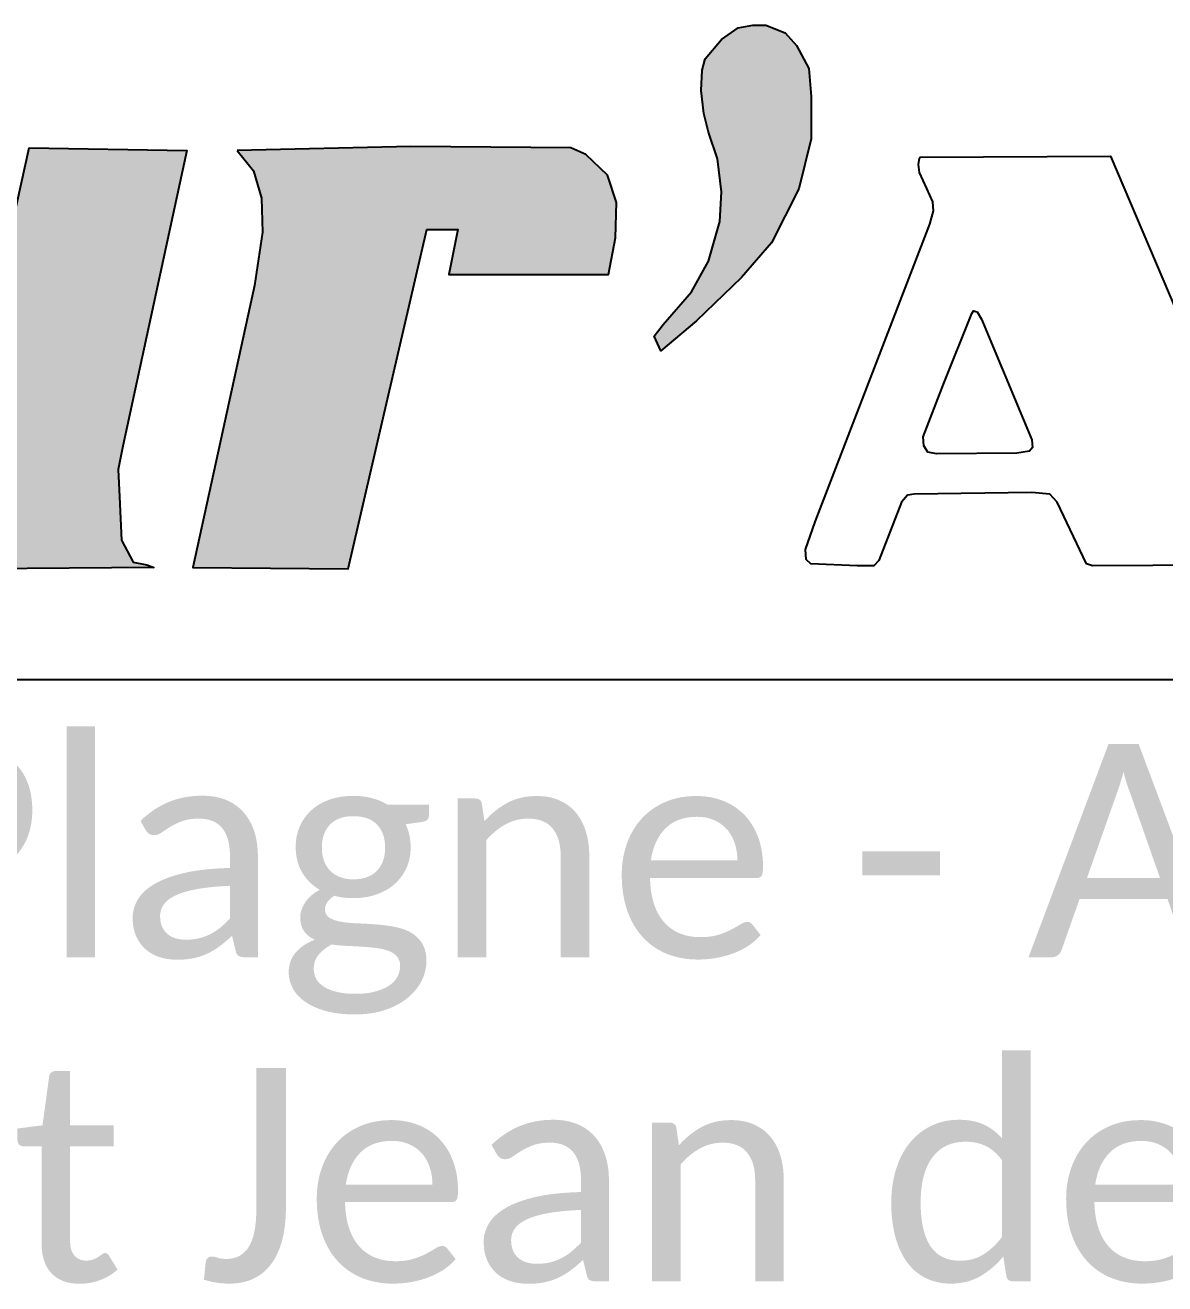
# Paper-space layout 'Layout1' of a CAD drawing. Extents: x -43 to 2298, y -18 to 768.
# Drawn here: x 1426.64 to 1440, y 41.64 to 56.39 of the extents above; entities that cross this region are included whole.
import ezdxf
from ezdxf.enums import TextEntityAlignment as Align

# ---------------------------------------------------------------- set-up
doc = ezdxf.new("R2010")
doc.units = 0
doc.header["$LTSCALE"] = 2
doc.layers.add('CARTOUCHE', color=7, linetype='Continuous')
doc.layers.add('LOGO', color=7, linetype='Continuous')
doc.styles.add('Legend', font='calibri.ttf')

# ---------------------------------------------------------------- blocks, each defined once
blk = doc.blocks.new('A$C581E6685')
at = {"layer": 'LOGO'}
for color, points in [(32, [(-29.802, 7.272), (-29.612, 7.497), (-29.414, 7.633), (-29.243, 7.666), (-29.091, 7.666), (-28.865, 7.576), (-28.731, 7.429), (-28.589, 7.159), (-28.562, 6.831), (-28.562, 6.334), (-28.703, 5.748), (-29.025, 5.116), (-29.375, 4.709), (-29.905, 4.201), (-30.321, 3.851), (-30.398, 4.021), (-30.294, 4.157), (-29.962, 4.54), (-29.763, 4.902), (-29.63, 5.364), (-29.612, 5.714), (-29.659, 6.098), (-29.763, 6.413), (-29.819, 6.63), (-29.849, 6.901), (-29.837, 7.139)]), (142, [(-39.971, 6.229), (-38.138, 6.229), (-38.994, 2.237), (-38.606, 2.237), (-37.724, 6.229), (-35.876, 6.196), (-36.626, 2.732), (-36.679, 2.461), (-36.666, 2.141), (-36.639, 1.631), (-36.505, 1.376), (-36.345, 1.344), (-36.265, 1.312), (-40.227, 1.28), (-40.507, 1.359), (-40.655, 1.503), (-40.788, 1.743), (-40.841, 2.062), (-40.828, 2.478), (-40.091, 5.749)]), (142, [(-35.284, 6.197), (-35.097, 5.958), (-35.002, 5.638), (-34.989, 5.239), (-35.083, 4.617), (-35.806, 1.313), (-33.985, 1.296), (-33.063, 5.272), (-32.701, 5.272), (-32.807, 4.744), (-30.934, 4.744), (-30.853, 5.176), (-30.841, 5.59), (-30.948, 5.91), (-31.201, 6.149), (-31.376, 6.229), (-33.249, 6.245)])]:
    blk.add_hatch(color=color, dxfattribs=at).paths.add_polyline_path(points)
at = {"layer": 'LOGO', "color": 32}
blk.add_lwpolyline([(-29.802, 7.272), (-29.612, 7.497), (-29.414, 7.633), (-29.242, 7.666), (-29.091, 7.666), (-28.865, 7.576), (-28.731, 7.429), (-28.589, 7.159), (-28.561, 6.831), (-28.561, 6.335), (-28.703, 5.748), (-29.025, 5.116), (-29.375, 4.709), (-29.905, 4.201), (-30.321, 3.851), (-30.398, 4.021), (-30.293, 4.157), (-29.962, 4.54), (-29.763, 4.902), (-29.63, 5.364), (-29.612, 5.714), (-29.659, 6.098), (-29.763, 6.413), (-29.819, 6.63), (-29.849, 6.901), (-29.837, 7.139)], close=True, dxfattribs=at)
at = {"layer": 'LOGO', "color": 142}
for points in [[(-39.971, 6.229), (-38.138, 6.229), (-38.994, 2.238), (-38.606, 2.238), (-37.723, 6.229), (-35.876, 6.196), (-36.625, 2.733), (-36.679, 2.461), (-36.665, 2.141), (-36.639, 1.631), (-36.505, 1.376), (-36.345, 1.344), (-36.263, 1.312), (-40.225, 1.28), (-40.507, 1.359), (-40.654, 1.503), (-40.788, 1.743), (-40.841, 2.062), (-40.828, 2.478), (-40.091, 5.749)], [(-35.284, 6.197), (-35.096, 5.958), (-35.002, 5.638), (-34.989, 5.239), (-35.083, 4.617), (-35.806, 1.313), (-33.985, 1.296), (-33.062, 5.272), (-32.701, 5.272), (-32.807, 4.744), (-30.934, 4.744), (-30.853, 5.176), (-30.841, 5.59), (-30.947, 5.91), (-31.201, 6.149), (-31.376, 6.229), (-33.249, 6.245)], [(-27.011, 3.458), (-26.677, 4.286), (-26.66, 4.318), (-26.616, 4.307), (-26.564, 4.223), (-26.072, 3.04), (-25.975, 2.809), (-25.966, 2.716), (-26.001, 2.673), (-26.151, 2.652), (-27.09, 2.642), (-27.195, 2.663), (-27.24, 2.737), (-27.248, 2.841)]]:
    blk.add_lwpolyline(points, close=True, dxfattribs=at)
blk.add_lwpolyline([(-23.139, 1.343), (-25.264, 1.333), (-25.334, 1.354), (-25.677, 2.076), (-25.764, 2.171), (-25.975, 2.192), (-27.353, 2.171), (-27.432, 2.16), (-27.503, 2.076), (-27.767, 1.395), (-27.827, 1.333), (-28.021, 1.333), (-28.565, 1.354), (-28.619, 1.406), (-28.627, 1.522), (-28.513, 1.846), (-27.169, 5.333), (-27.126, 5.49), (-27.134, 5.596), (-27.204, 5.752), (-27.292, 5.94), (-27.301, 6.035), (-27.292, 6.109), (-27.284, 6.119), (-25.053, 6.13), (-23.447, 2.359)], dxfattribs=at)

psp = doc.layouts.get("Layout1")

# ---------------------------------------------------------------- linework, layer by layer
at = {"layer": 'CARTOUCHE', "color": 142}
psp.add_lwpolyline([(1401.698, 48.72), (1464.413, 48.72)], dxfattribs=at)

# ---------------------------------------------------------------- block references
at = {"layer": 'LOGO'}
psp.add_blockref('A$C581E6685', (1464.413, 48.72), dxfattribs=at)

# ---------------------------------------------------------------- texts
at = {"layer": 'CARTOUCHE', "lineweight": 30, "style": 'Legend'}
for s, p in [('Aime La Plagne - Albertville', (1454.564, 45.465)), ('Moûtiers - St Jean de Maurienne', (1458.987, 41.668))]:
    psp.add_text(s, height=2.5, rotation=0, dxfattribs=at).set_placement(p, align=Align.RIGHT)

doc.saveas('drawing.dxf')
